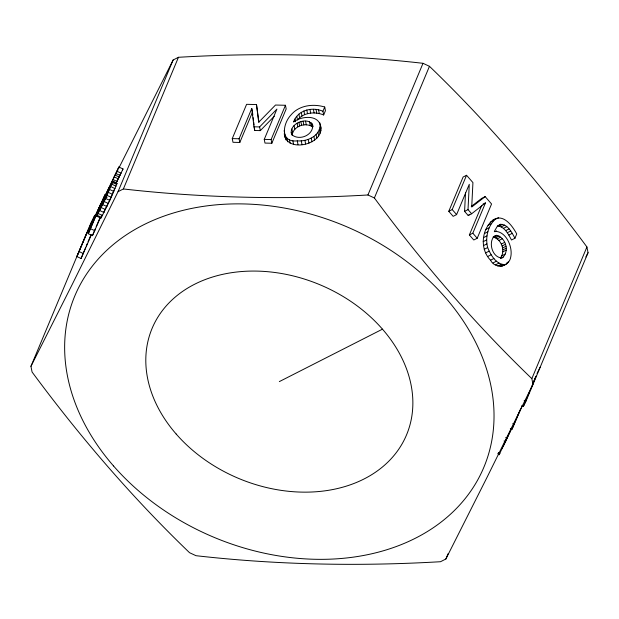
<?xml version="1.0" encoding="UTF-8"?>
<svg xmlns="http://www.w3.org/2000/svg" width="619" height="619" viewBox="0 0 619 619"><rect width="100%" height="100%" fill="white"/><g stroke="black" fill="none" stroke-linecap="round" stroke-linejoin="round"><path stroke-width="0.93" d="M500.353 258.069C505.901 251.152 501.56 238.926 493.049 237.062L496.484 235.321C505.777 237.286 509.932 251.678 502.249 257.875C492.77 258.309 487.865 242.888 494.155 236.334L496.484 235.321M471.268 206.467L481.721 198.374L485.164 196.625L491.563 203.976L477.218 238.261L473.783 240.01L469.364 234.941L472.808 233.193L485.474 202.9L471.632 213.764L468.196 215.513L464.583 211.365L465.511 192.617M471.632 213.764L468.018 209.617L469.272 184.307L456.605 214.6L453.162 216.348L448.775 211.303L463.113 177.019L466.548 175.27L472.931 182.59L471.724 207.032L485.164 196.625M323.66 114.964L325.447 110.693L324.72 107.01C313.16 103.481 298.876 105.276 290.891 115.088C282.659 123.785 279.912 142.726 297.282 140.877C307.295 141.736 320.031 136.033 320.263 124.667C316.657 114.306 300.641 116.496 293.53 122.02C297.569 110.197 312.293 106.429 322.932 111.281L323.66 114.964C315.056 111.374 303.604 112.287 297.546 120.055L296.811 116.372M284.26 133.665C286.171 154.123 326.778 144.227 320.263 124.667M96.742 216.178L105.671 198.475L112.898 181.212L117.045 183.456L111.242 197.337L101.013 218.205L96.742 216.178L106.344 193.027L118.856 167.022L123.026 168.956L116.055 183.441M500.756 224.279L497.281 226.376L494.326 231.374C505.8 230.701 512.811 246.478 510.814 256.606C509.507 266.897 495.44 269.776 490.534 260.212C479.887 249.465 481.273 229.943 492.585 220.356C502.953 212.657 512.3 225.672 516.733 233.974L514.946 238.245L511.503 239.994C508.447 234.415 504.64 226.268 497.32 226.028L500.756 224.279C508.083 224.519 511.882 232.667 514.946 238.245M505.375 264.537C496.33 265.094 490.619 254.858 487.664 247.561C485.041 237.549 487.904 225.308 496.028 218.608M291.572 134.253C288.222 123.196 309.802 115.134 312.99 126.392M292.114 135.236C293.112 126.121 305.84 121.804 312.742 127.057L312.015 123.374M499.401 453.526L499.046 454.841L511.843 428.278M113.664 190.799L113.966 189.971M101.245 217.045L102.011 215.025M112.426 193.84L113.354 191.557M30.95 366.316L72.199 284.492L118.051 191.666L123.374 188.957C204.549 198.196 286.404 199.736 367.934 194.977L374.387 197.972C421.91 262.324 474.169 323.157 531.845 378.642L532.974 384.345L487.122 477.172L445.873 559.003L440.542 561.712C359.02 566.47 277.157 564.93 195.991 555.692L189.538 552.697C131.862 497.212 79.603 436.38 32.08 372.027L30.95 366.316L86.026 234.655L89.004 228.597M91.326 234.918L81.066 258.494L76.895 256.56L91.241 222.275L94.769 215.203L90.838 225.896L105.075 194.528L88.293 233.719L92.455 235.653L100.417 217.563M76.895 256.56L91.999 221.401L87.929 232.473L100.959 203.427L88.293 233.719M112.898 181.212L103.543 200.239L118.856 167.022M81.066 258.494L85.476 247.948M86.211 246.192L87.318 243.553M88.053 241.789L90.993 234.763M92.455 235.653L95.442 228.527M96.185 226.74L99.914 217.834M118.051 191.666L173.127 59.997L178.458 57.288C259.98 52.53 341.843 54.07 423.009 63.308L429.462 66.303C487.138 121.788 539.397 182.62 586.92 246.973L588.05 252.684L525.825 401.538L523.395 406.404L521.724 405.631M123.374 188.957L178.458 57.288M252.823 114.917L252.482 112.171L239.816 142.455L232.992 142.293L232.264 138.61L246.602 104.325L256.506 104.565L258.943 122.214M239.816 142.455L239.089 138.772L251.755 108.487L252.304 111.25M256.506 104.565L258.672 122.253L275.509 105.037L285.452 105.276L286.179 108.959L271.842 143.244L264.978 143.074L264.251 139.391L276.917 109.106L259.601 126.934L253.991 126.802L251.755 108.487M271.842 143.244L271.107 139.561L285.452 105.276M322.932 111.281L324.72 107.01M367.934 194.977L423.009 63.308M374.387 197.972L429.462 66.303M448.775 211.303L452.21 209.555L466.548 175.27M469.364 234.941L481.667 205.539M445.873 559.003L448.102 553.665M531.845 378.642L586.92 246.973M510.319 428.503L511.99 429.276L513.824 424.882M514.559 423.125L520.076 409.94M511.99 429.276L521.887 406.559M523.395 406.404L529.353 392.152M530.104 390.372L531.218 387.695M531.961 385.916L536.062 376.12L533.779 381.304M112.093 194.629L109.896 199.697M509.12 433.803L510.814 429.857M508.772 434.584L503.046 446.709M105.423 196.494L99.597 210.22L104.859 199.682L109.888 187.673L105.423 196.494L107.095 197.268M109.029 201.616L103.768 212.155M116.14 182.713L120.442 173.924M95.388 215.621L100.069 206.112M105.601 194.861L109.431 187.077M115.792 174.256L117.904 169.993M118.755 168.283L173.127 59.997M537.029 373.536L540.163 367.245M585.884 256.962L588.05 252.684M122.384 170.148L123.026 168.956M502.164 448.311L502.496 447.746M253.991 126.802L254.719 130.485L260.328 130.617L274.318 116.217M468.196 215.513L469.651 214.367M501.939 266.286L507.108 263.555M464.583 211.365L468.018 209.617M482.897 204.208L485.474 202.9M498.597 217.787L492.585 220.356M490.202 222.275L493.637 220.526M487.989 225.277L491.424 223.529M485.961 229.37L489.397 227.622M484.476 233.533L487.911 231.785M499.224 226.067L502.667 224.318M501.243 226.856L504.678 225.107M494.813 231.769L496.531 230.895M483.532 237.634L486.967 235.885M503.379 228.388L506.814 226.639M483.168 241.665L486.604 239.917M505.622 230.655L509.058 228.906M494.326 237.224L497.761 235.475M495.703 237.82L499.146 236.071M507.301 232.736L510.745 230.995M483.416 245.65L486.851 243.901M497.196 238.911L500.639 237.162M508.888 235.05L512.323 233.301M498.798 240.536L502.241 238.787M484.22 249.31L487.664 247.561M501.266 244.079L504.702 242.331M485.613 252.916L489.056 251.167M502.117 245.983L505.553 244.234M502.651 247.948L506.094 246.2M487.687 256.529L491.122 254.78M502.876 249.898L506.319 248.149M502.806 251.856L506.241 250.107M490.534 260.212L493.97 258.463M501.746 255.809L505.181 254.061M500.748 258.386L503.324 257.071M493.119 262.897L496.554 261.148M495.556 264.839L498.991 263.09M497.838 266.054L501.282 264.305M506.899 262.719L508.617 261.845M499.982 266.534L503.425 264.785M279.339 381.606L382.472 329.169M232.264 138.61L239.089 138.772M264.251 139.391L271.107 139.561M117.068 171.293L121.239 173.227M115.869 173.49L120.032 175.432M115.057 175.076L119.219 177.011M114.144 176.879L118.306 178.821M112.859 179.487L117.03 181.421M112.882 181.522L117.045 183.456M112.534 182.535L116.705 184.47M111.869 184.238L116.032 186.172M110.878 186.644L115.041 188.586M109.671 189.491L113.842 191.426M108.402 192.408L112.573 194.343M107.072 195.403L111.242 197.337M105.671 198.475L109.842 200.409M104.24 201.57L108.41 203.504M102.793 204.618L106.963 206.553M524.154 400.756L525.825 401.538M101.338 207.628L105.509 209.562M99.876 210.592L104.046 212.526M98.351 213.601L102.522 215.536M97.361 215.451L101.531 217.385M512.764 423.605L514.428 424.379M90.738 228.813L94.9 230.755M505.715 437.44L507.387 438.213M504.067 440.976L505.731 441.749M79.333 251.685L83.495 253.62M498.341 452.512L500.005 453.286M497.691 453.65L499.363 454.423M452.21 209.555L456.605 214.6M472.808 233.193L477.218 238.261M291.209 132.412L292.16 134.95C299.689 141.047 313.926 134.934 312.626 124.551M320.99 128.35L319.729 122.647M318.561 109.849L319.288 113.532M320.124 126.98L320.859 130.663M316.023 109.455L316.75 113.138M319.311 129.588L320.038 133.271M313.392 109.284L314.119 112.968M317.926 132.226L318.661 135.909M316.123 134.524L316.851 138.215M309.949 109.408L310.676 113.091M313.895 136.497L314.63 140.18M310.962 122.43L311.697 126.114M309.5 121.765L310.235 125.448M306.776 109.958L307.511 113.641M311.249 138.138L311.984 141.821M303.883 110.925L304.61 114.608M305.562 121.177L306.289 124.86M308.231 139.414L308.966 143.097M303.109 121.262L303.836 124.945M301.26 112.325L301.987 116.008M304.904 140.296L305.631 143.979M300.888 121.633L301.615 125.317M298.892 114.144L299.619 117.827M298.892 122.26L299.619 125.943M301.252 140.784L301.979 144.467M297.12 123.104L297.847 126.787M295.031 118.995L295.572 121.757M297.282 140.877L298.01 144.56M294.079 125.549L294.806 129.232M291.928 128.961L292.655 132.644M292.795 140.49L293.522 144.173M289.382 139.561L290.11 143.244M286.907 138.13L287.634 141.813M284.129 130.624L284.5 132.466M285.22 136.219L285.947 139.902M259.601 126.934L260.328 130.617M253.156 117.664L253.488 120.411M253.713 122.245L254.045 124.992M254.27 126.818L254.719 130.485M284.864 134.308L284.995 137.348M113.509 465.929A221.741 168.863 22.7 0 0 480.344 474.951A221.741 168.863 22.7 0 0 244.157 203.945A221.741 168.863 22.7 0 0 113.509 465.929M176.198 434.051A137.913 105.021 22.7 0 0 404.354 439.66A137.913 105.021 22.7 0 0 257.458 271.114A137.913 105.021 22.7 0 0 176.198 434.051"/></g></svg>
